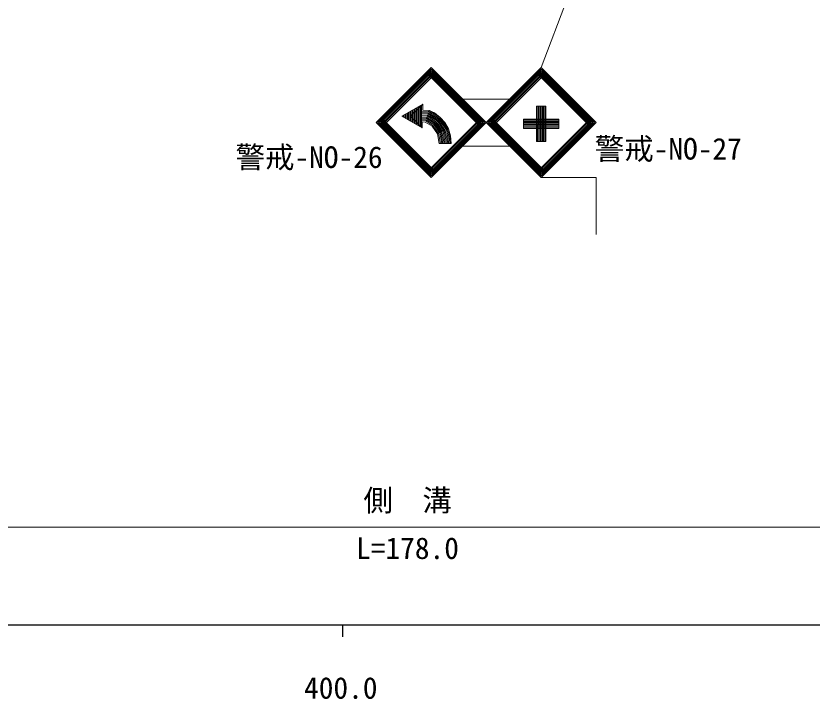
# Model space of a CAD drawing. Units: millimetres, scale not verified. Extents: x 40000 to 680000, y 20000 to 380000.
# Drawn here: x 440274 to 507841, y 198715 to 256673 of the extents above; entities that cross this region are included whole.
import ezdxf
from ezdxf.enums import TextEntityAlignment as Align

# ---------------------------------------------------------------- set-up
doc = ezdxf.new("R2010")
doc.units = ezdxf.units.MM
doc.header["$LTSCALE"] = 1000
for name, color, linetype, lineweight in [('M-STR-STR3', 7, 'Continuous', 13), ('M-STR-STRC', 7, 'Continuous', 13), ('M-TTL-BAND', 7, 'Continuous', 25)]:
    doc.layers.add(name, color=color, linetype=linetype, lineweight=lineweight)
doc.styles.add('ＭＳ ゴシック', font='')
doc.styles.get('ＭＳ ゴシック').set_extended_font_data('MS Gothic')

msp = doc.modelspace()

# ---------------------------------------------------------------- linework, layer by layer
at = {"layer": 'M-STR-STR3'}
msp.add_line((386220, 213313), (559749, 213313), dxfattribs=at)
at = {"layer": 'M-STR-STRC'}
for p, q in [((497161, 285016), (484853, 252290)), ((470853, 247623), (475520, 252290)), ((470994, 247623), (475520, 252148)), ((475520, 252290), (480187, 247623)), ((475520, 252148), (480045, 247623)), ((480187, 247623), (484853, 252290)), ((480328, 247623), (484853, 252148)), ((489520, 247623), (484853, 252290)), ((489379, 247623), (484853, 252148)), ((471136, 247623), (475520, 252007)), ((471277, 247623), (475520, 251865)), ((471348, 247552), (475590, 251795)), ((471418, 247481), (475661, 251724)), ((471489, 247411), (475732, 251653)), ((475308, 251653), (479550, 247411)), ((475378, 251724), (479621, 247481)), ((475449, 251795), (479692, 247552)), ((475520, 252007), (479904, 247623)), ((475520, 251865), (479762, 247623)), ((480469, 247623), (484853, 252007)), ((480611, 247623), (484853, 251865)), ((480682, 247552), (484924, 251795)), ((480752, 247481), (484995, 251724)), ((480823, 247411), (485066, 251653)), ((488884, 247411), (484641, 251653)), ((488955, 247481), (484712, 251724)), ((489025, 247552), (484783, 251795)), ((489238, 247623), (484853, 252007)), ((489096, 247623), (484853, 251865)), ((478187, 249623), (482187, 249623)), ((474800, 249187), (473039, 248170)), ((474800, 249187), (473770, 248157)), ((473900, 247673), (473900, 248668)), ((474000, 247615), (474000, 248725)), ((474100, 247557), (474100, 248783)), ((474200, 247500), (474200, 248841)), ((474300, 247442), (474300, 248899)), ((474400, 247384), (474400, 248956)), ((474500, 247427), (474500, 249014)), ((474600, 247327), (474600, 249072)), ((474700, 247227), (474700, 249130)), ((474800, 248687), (474800, 249187)), ((474800, 248687), (475333, 248654)), ((474800, 248687), (474803, 248687)), ((475333, 248654), (476288, 248059)), ((475333, 248654), (475794, 248451)), ((484454, 249022), (484451, 246022)), ((485254, 249021), (484454, 249022)), ((484554, 249022), (484551, 246022)), ((484654, 249022), (484651, 246022)), ((484754, 249021), (484751, 246021)), ((484854, 249021), (484851, 246021)), ((484954, 249021), (484951, 246021)), ((485054, 249021), (485051, 246021)), ((485154, 249021), (485151, 246021)), ((485254, 249021), (485251, 246021)), ((474738, 247189), (473039, 248170)), ((473100, 248135), (473100, 248206)), ((473200, 248077), (473200, 248264)), ((473300, 248019), (473300, 248321)), ((473400, 247962), (473400, 248379)), ((473500, 247904), (473500, 248437)), ((473600, 247846), (473600, 248495)), ((473700, 247788), (473700, 248552)), ((474738, 247189), (473770, 248157)), ((473800, 247731), (473800, 248610)), ((474700, 248593), (475301, 248556)), ((474700, 248493), (475270, 248458)), ((474700, 248393), (475239, 248359)), ((474700, 248293), (475207, 248261)), ((474700, 248193), (475176, 248163)), ((474700, 248092), (475144, 248065)), ((474700, 247992), (475113, 247966)), ((475144, 248065), (475871, 247612)), ((475176, 248163), (475941, 247686)), ((475207, 248261), (476010, 247761)), ((475239, 248359), (476080, 247836)), ((475270, 248458), (476149, 247910)), ((475301, 248556), (476219, 247985)), ((475794, 248451), (476288, 248059)), ((476219, 247985), (476903, 247042)), ((476288, 248059), (476997, 247083)), ((476288, 248059), (476676, 247619)), ((470853, 247623), (475520, 242956)), ((470994, 247623), (475520, 243097)), ((471136, 247623), (475520, 243239)), ((471277, 247623), (475520, 243380)), ((471348, 247693), (475590, 243451)), ((471418, 247764), (475661, 243521)), ((471489, 247835), (475732, 243592)), ((474700, 247892), (475081, 247868)), ((474700, 247792), (475050, 247770)), ((475019, 247672), (474738, 247689)), ((474738, 247689), (474738, 247189)), ((475594, 247314), (475019, 247672)), ((475050, 247770), (475663, 247388)), ((475081, 247868), (475733, 247463)), ((475113, 247966), (475802, 247537)), ((475308, 243592), (479550, 247835)), ((475378, 243521), (479621, 247764)), ((475449, 243451), (479692, 247693)), ((475520, 243380), (479762, 247623)), ((475520, 243239), (479904, 247623)), ((475520, 243097), (480045, 247623)), ((475520, 242956), (480187, 247623)), ((476055, 246679), (475594, 247314)), ((475663, 247388), (476149, 246719)), ((475733, 247463), (476244, 246759)), ((475802, 247537), (476338, 246800)), ((475871, 247612), (476432, 246840)), ((475941, 247686), (476526, 246881)), ((476010, 247761), (476620, 246921)), ((476080, 247836), (476715, 246962)), ((476149, 247910), (476809, 247002)), ((476676, 247619), (476997, 247083)), ((484853, 242956), (480187, 247623)), ((484853, 243097), (480328, 247623)), ((484853, 243239), (480469, 247623)), ((484853, 243380), (480611, 247623)), ((484924, 243451), (480682, 247693)), ((484995, 243521), (480752, 247764)), ((485066, 243592), (480823, 247835)), ((483353, 247923), (483352, 247123)), ((486352, 247420), (483352, 247423)), ((486352, 247320), (483352, 247323)), ((486353, 247920), (483353, 247923)), ((486353, 247820), (483353, 247823)), ((486353, 247720), (483353, 247723)), ((486353, 247620), (483353, 247623)), ((486353, 247520), (483353, 247523)), ((484641, 243592), (488884, 247835)), ((484712, 243521), (488955, 247764)), ((484783, 243451), (489025, 247693)), ((484853, 243380), (489096, 247623)), ((484853, 243239), (489238, 247623)), ((484853, 243097), (489379, 247623)), ((484853, 242956), (489520, 247623)), ((486353, 247920), (486352, 247120)), ((476207, 245854), (476055, 246679)), ((476149, 246719), (476309, 245854)), ((476244, 246759), (476410, 245854)), ((476338, 246800), (476512, 245854)), ((476432, 246840), (476614, 245854)), ((476526, 246881), (476715, 245854)), ((476620, 246921), (476817, 245854)), ((476715, 246962), (476919, 245854)), ((476809, 247002), (477020, 245854)), ((476903, 247042), (477122, 245854)), ((476997, 247083), (477224, 245854)), ((476997, 247083), (477146, 246506)), ((486352, 247220), (483352, 247223)), ((486352, 247120), (483352, 247123)), ((477146, 246506), (477224, 245854)), ((485251, 246021), (484451, 246022)), ((476207, 245854), (477224, 245854)), ((478187, 245623), (482187, 245623)), ((484853, 242956), (489520, 242956)), ((489520, 242956), (489520, 238143))]:
    msp.add_line(p, q, dxfattribs=at)
at = {"layer": 'M-TTL-BAND'}
for p, q in [((40000, 205000), (579000, 205000)), ((468000, 205000), (468000, 204000))]:
    msp.add_line(p, q, dxfattribs=at)

# ---------------------------------------------------------------- texts
at = {"layer": 'M-STR-STR3', "style": 'ＭＳ ゴシック'}
for s, p in [('側\u3000溝', (469767, 214109)), ('L=178.0', (469142, 210050))]:
    msp.add_text(s, height=1833, dxfattribs=at).set_placement(p, align=Align.BOTTOM_LEFT)
at = {"layer": 'M-STR-STRC', "style": 'ＭＳ ゴシック'}
for s, p in [('警戒-NO-27', (489398, 243935)), ('警戒-NO-26', (458909, 243224))]:
    msp.add_text(s, height=1833, dxfattribs=at).set_placement(p, align=Align.BOTTOM_LEFT)
at = {"layer": 'M-TTL-BAND', "style": 'ＭＳ ゴシック'}
msp.add_text('400.0', height=1833, dxfattribs=at).set_placement((467844, 198195), align=Align.BOTTOM_CENTER)

doc.saveas('drawing.dxf')
